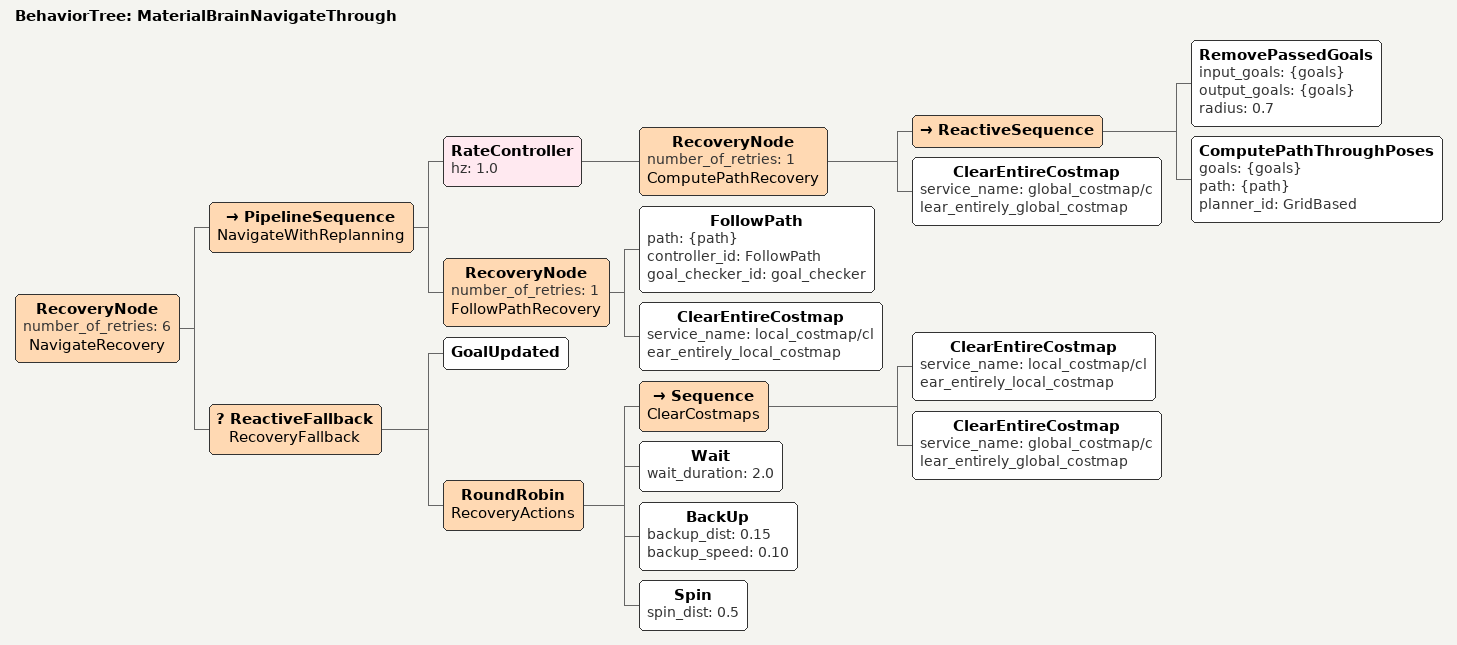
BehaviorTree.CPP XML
<root BTCPP_format="4" main_tree_to_execute="MaterialBrainNavigateThrough">
  <BehaviorTree ID="MaterialBrainNavigateThrough">
    <RecoveryNode number_of_retries="6" name="NavigateRecovery">
      <PipelineSequence name="NavigateWithReplanning">
        <RateController hz="1.0">
          <RecoveryNode number_of_retries="1" name="ComputePathRecovery">
            <ReactiveSequence>
              <RemovePassedGoals input_goals="{goals}" output_goals="{goals}" radius="0.7"/>
              <ComputePathThroughPoses goals="{goals}" path="{path}" planner_id="GridBased"/>
            </ReactiveSequence>
            <ClearEntireCostmap service_name="global_costmap/clear_entirely_global_costmap"/>
          </RecoveryNode>
        </RateController>
        <RecoveryNode number_of_retries="1" name="FollowPathRecovery">
          <FollowPath path="{path}" controller_id="FollowPath" goal_checker_id="goal_checker"/>
          <ClearEntireCostmap service_name="local_costmap/clear_entirely_local_costmap"/>
        </RecoveryNode>
      </PipelineSequence>
      <ReactiveFallback name="RecoveryFallback">
        <GoalUpdated/>
        <RoundRobin name="RecoveryActions">
          <Sequence name="ClearCostmaps">
            <ClearEntireCostmap service_name="local_costmap/clear_entirely_local_costmap"/>
            <ClearEntireCostmap service_name="global_costmap/clear_entirely_global_costmap"/>
          </Sequence>
          <Wait wait_duration="2.0"/>
          <BackUp backup_dist="0.15" backup_speed="0.10"/>
          <Spin spin_dist="0.5"/>
        </RoundRobin>
      </ReactiveFallback>
    </RecoveryNode>
  </BehaviorTree>
</root>
